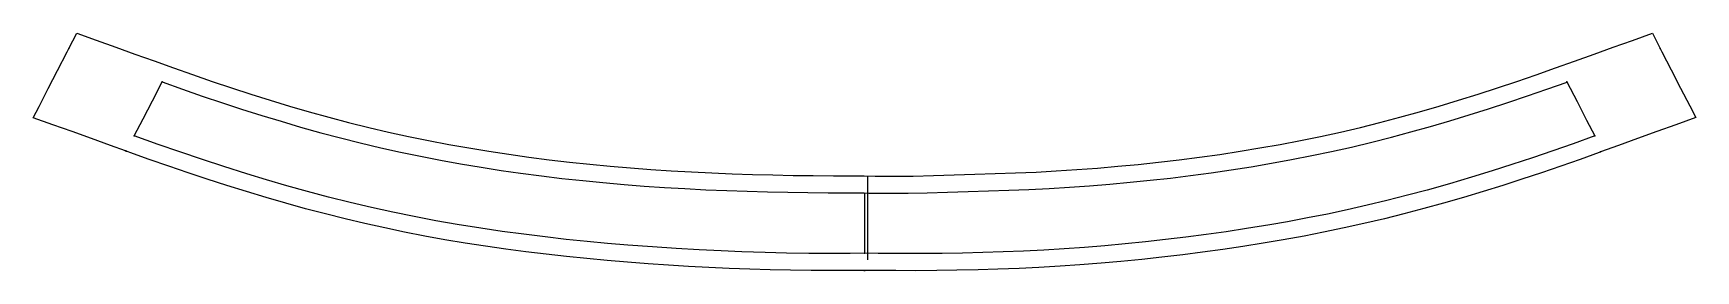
# Model space of a CAD drawing. Extents: x -3344 to -2105, y -203 to -26.
import ezdxf

# ---------------------------------------------------------------- set-up
doc = ezdxf.new("R2010")
doc.units = 0
for name, color, linetype in [('1', 1, 'Continuous'), ('14', 3, 'Continuous'), ('4', 2, 'Continuous'), ('7', 7, 'Continuous'), ('8', 6, 'Continuous')]:
    doc.layers.add(name, color=color, linetype=linetype)

msp = doc.modelspace()

# ---------------------------------------------------------------- linework, layer by layer
at = {"layer": '1'}
msp.add_lwpolyline([(-2724.398804, -202.383537), (-2724.256287, -202.381897), (-2733.86021, -202.491844), (-2748.99065, -202.56644), (-2764.21297, -202.484393), (-2779.577187, -202.259436), (-2794.795726, -201.915039), (-2809.993585, -201.458209), (-2825.205574, -200.890954), (-2840.397412, -200.211079), (-2855.599031, -199.414387), (-2870.635883, -198.51118), (-2885.823595, -197.480998), (-2901.22468, -196.311013), (-2916.393342, -195.03063), (-2931.547859, -193.619638), (-2946.691595, -192.072613), (-2961.768906, -190.389818), (-2976.880305, -188.553229), (-2991.936717, -186.565338), (-3007.005718, -184.408381), (-3022.181004, -182.055799), (-3037.19434, -179.539717), (-3052.320935, -176.806942), (-3067.264713, -173.90598), (-3082.05946, -170.833949), (-3096.922417, -167.543351), (-3111.573373, -164.091104), (-3126.340973, -160.396728), (-3141.071465, -156.504315), (-3155.739708, -152.433199), (-3170.573078, -148.131684), (-3185.14828, -143.739933), (-3199.938478, -139.138608), (-3214.437069, -134.499547), (-3228.771099, -129.764838), (-3243.175003, -124.840386), (-3257.770772, -119.713825), (-3272.105711, -114.592047), (-3274.727478, -113.648729), (-3275.426941, -113.398438), (-3286.483667, -109.419002), (-3300.80885, -104.270048), (-3315.233684, -99.090447), (-3329.441659, -93.985895), (-3344.159851, -88.694639), (-3339.862317, -80.350993), (-3333.017704, -67.062291), (-3326.01287, -53.462626), (-3318.903647, -39.66021), (-3317.652588, -37.231374), (-3311.782227, -25.833986), (-3297.174646, -31.042106), (-3282.671814, -36.210197), (-3268.39067, -41.297874), (-3254.112397, -46.393716), (-3239.622021, -51.573289), (-3225.329334, -56.628827), (-3210.844171, -61.630004), (-3196.467418, -66.441571), (-3181.891805, -71.150559), (-3167.420309, -75.669495), (-3153.032208, -80.019288), (-3138.476078, -84.257092), (-3123.67576, -88.373782), (-3109.016957, -92.242677), (-3094.076395, -95.959306), (-3079.312496, -99.405565), (-3064.380637, -102.665204), (-3049.525342, -105.693344), (-3034.362677, -108.575318), (-3019.433671, -111.215441), (-3004.608539, -113.650533), (-2989.620135, -115.929343), (-2974.560632, -118.039098), (-2959.523477, -119.971059), (-2944.281523, -121.756512), (-2929.205618, -123.357323), (-2914.106036, -124.801735), (-2899.000419, -126.091169), (-2883.627057, -127.246956), (-2868.498717, -128.235816), (-2853.474762, -129.079016), (-2838.331383, -129.799839), (-2823.021676, -130.409839), (-2807.869442, -130.910449), (-2792.868758, -131.317578), (-2777.711645, -131.636828), (-2762.606831, -131.855189), (-2747.446903, -131.97976), (-2732.217264, -132.02501), (-2724.60083, -132.026234), (-2716.371125, -132.190496), (-2701.460946, -132.316975), (-2688.251129, -132.213109), (-2672.934976, -131.814984), (-2657.620174, -131.274875), (-2642.262257, -130.772738), (-2626.945223, -130.356585), (-2611.85522, -129.870337), (-2596.547174, -129.196371), (-2581.403985, -128.355767), (-2566.1146, -127.344573), (-2550.827299, -126.182442), (-2535.560234, -124.876504), (-2520.438754, -123.437297), (-2505.200258, -121.831798), (-2489.745157, -120.03), (-2474.546812, -118.080289), (-2459.569193, -115.985307), (-2444.419724, -113.686411), (-2429.603933, -111.255575), (-2414.514904, -108.588263), (-2399.386997, -105.714878), (-2384.372541, -102.65566), (-2369.653556, -99.442643), (-2354.731366, -95.960655), (-2340.095989, -92.322112), (-2325.279189, -88.416236), (-2310.65881, -84.352137), (-2295.946071, -80.071091), (-2281.456192, -75.691782), (-2266.831289, -71.120133), (-2252.491852, -66.493107), (-2237.957231, -61.641993), (-2223.654727, -56.692958), (-2209.212362, -51.573776), (-2195.036011, -46.516995), (-2180.53336, -41.344959), (-2166.204396, -36.236144), (-2151.757209, -31.086315), (-2137.020111, -25.834379), (-2131.151123, -37.229099), (-2129.92209, -39.615266), (-2122.99078, -53.072381), (-2115.993178, -66.658135), (-2109.137118, -79.96915), (-2104.681396, -88.619957), (-2119.48542, -93.958161), (-2133.639973, -99.059456), (-2148.001224, -104.233502), (-2162.274102, -109.383496), (-2175.629425, -114.21031), (-2176.630352, -114.57141), (-2190.947942, -119.705884), (-2205.347269, -124.773822), (-2219.789693, -129.716993), (-2234.312202, -134.518174), (-2248.615892, -139.099511), (-2263.190732, -143.638064), (-2277.80638, -148.04276), (-2292.646925, -152.342487), (-2307.357965, -156.418032), (-2322.253413, -160.342598), (-2336.772099, -163.961182), (-2352.114065, -167.556618), (-2366.683531, -170.765036), (-2382.114008, -173.959113), (-2396.747837, -176.80331), (-2412.250059, -179.628171), (-2427.238695, -182.183936), (-2442.313341, -184.587742), (-2457.268762, -186.810784), (-2472.390566, -188.89737), (-2487.15011, -190.780648), (-2502.800443, -192.615385), (-2517.592468, -194.198823), (-2533.276274, -195.720685), (-2548.093039, -197.012589), (-2563.80336, -198.230429), (-2578.636709, -199.23918), (-2594.367153, -200.161779), (-2609.208327, -200.895675), (-2624.952947, -201.53181), (-2639.792558, -201.999492), (-2655.545889, -202.358105), (-2670.374236, -202.566721), (-2686.131396, -202.653921), (-2700.978238, -202.61883), (-2716.452487, -202.482162), (-2724.559326, -202.381516)], close=True, dxfattribs=at)
at = {"layer": '14'}
msp.add_lwpolyline([(-2724.40155, -189.682217), (-2724.40155, -189.682217), (-2735.160325, -189.829854), (-2750.037895, -189.869281), (-2765.935727, -189.758599), (-2782.464488, -189.497099), (-2798.392506, -189.112611), (-2815.791638, -188.54835), (-2831.309472, -187.919093), (-2847.66316, -187.126685), (-2864.768307, -186.153708), (-2882.540492, -184.982751), (-2900.895296, -183.596398), (-2915.941899, -182.320529), (-2931.264124, -180.886745), (-2946.818748, -179.286132), (-2962.562547, -177.509773), (-2978.452297, -175.548753), (-2994.444774, -173.394155), (-3010.496754, -171.037064), (-3028.082931, -168.214556), (-3044.127433, -165.405843), (-3060.137724, -162.37403), (-3076.107129, -159.116587), (-3092.028991, -155.630982), (-3107.896655, -151.914682), (-3123.912366, -147.911272), (-3139.625694, -143.7363), (-3155.118487, -139.401631), (-3170.239709, -134.982342), (-3184.838372, -130.55349), (-3202.121757, -125.11835), (-3218.057683, -119.932194), (-3234.98684, -114.243906), (-3251.06832, -108.665581), (-3268.858643, -102.254658), (-3268.858643, -102.254658), (-3268.858643, -102.254658), (-3262.326603, -89.572806), (-3255.368195, -76.063147), (-3248.130493, -62.011218), (-3248.130493, -62.011218), (-3232.953407, -67.420847), (-3218.168021, -72.561795), (-3203.153441, -77.614723), (-3188.782435, -82.27845), (-3173.859409, -86.968399), (-3159.406552, -91.371645), (-3144.909941, -95.628408), (-3129.744013, -99.884096), (-3115.143776, -103.776156), (-3100.492604, -107.471002), (-3085.061541, -111.124984), (-3070.309347, -114.389407), (-3055.513828, -117.451433), (-3040.461638, -120.36184), (-3025.592355, -123.042153), (-3010.309453, -125.601711), (-2995.379025, -127.917152), (-2980.972442, -129.983543), (-2965.111902, -132.073953), (-2950.111159, -133.878204), (-2934.464655, -135.586273), (-2919.428573, -137.06571), (-2903.645007, -138.453808), (-2888.581305, -139.625719), (-2873.507741, -140.651595), (-2858.487908, -141.531263), (-2842.647795, -142.318845), (-2827.095559, -142.967901), (-2812.002562, -143.491582), (-2796.758774, -143.922868), (-2781.6935, -144.258767), (-2766.559757, -144.509549), (-2751.576703, -144.673161), (-2736.541849, -144.748328), (-2724.755554, -144.725609), (-2721.19881, -144.806958), (-2706.221563, -145.001171), (-2691.793364, -144.966457), (-2677.686012, -144.662365), (-2662.607756, -144.145234), (-2647.034379, -143.620941), (-2631.953543, -143.204934), (-2616.87426, -142.75772), (-2601.830705, -142.161697), (-2586.762901, -141.392721), (-2571.703343, -140.462058), (-2556.653452, -139.379942), (-2541.471504, -138.14431), (-2526.445726, -136.784759), (-2511.434596, -135.280715), (-2496.401629, -133.614641), (-2481.425864, -131.788088), (-2466.047669, -129.736553), (-2451.117165, -127.570843), (-2436.212875, -125.23206), (-2420.864392, -122.631995), (-2406.022121, -119.926613), (-2390.905407, -116.971937), (-2376.138188, -113.882758), (-2361.414991, -110.590107), (-2346.172904, -106.945572), (-2331.550541, -103.22693), (-2316.979029, -99.313193), (-2302.410954, -95.201408), (-2287.940289, -90.934867), (-2273.512575, -86.524836), (-2259.17827, -82.009441), (-2244.830993, -77.344368), (-2230.07528, -72.370008), (-2215.714659, -67.373554), (-2200.617676, -62.116504), (-2200.671844, -62.011237), (-2193.153951, -76.607296), (-2186.034861, -90.428979), (-2179.943848, -102.254658), (-2179.943848, -102.254658), (-2196.072104, -108.09464), (-2211.187936, -113.371242), (-2226.443128, -118.538854), (-2241.826533, -123.595205), (-2256.457371, -128.25806), (-2271.977502, -133.041868), (-2288.193179, -137.849577), (-2304.91057, -142.58411), (-2319.492191, -146.510466), (-2334.90151, -150.430801), (-2349.650474, -153.959275), (-2364.449642, -157.29002), (-2379.294578, -160.430128), (-2394.180903, -163.386702), (-2409.10418, -166.166833), (-2422.237379, -168.468546), (-2439.718039, -171.331089), (-2454.730181, -173.610509), (-2469.766854, -175.731356), (-2484.826059, -177.695715), (-2499.905912, -179.505684), (-2515.004531, -181.163362), (-2530.119917, -182.670835), (-2545.250187, -184.030201), (-2560.393456, -185.243557), (-2575.547728, -186.312991), (-2590.711118, -187.2406), (-2605.881743, -188.028481), (-2621.057605, -188.678723), (-2636.236821, -189.193423), (-2651.417506, -189.574676), (-2666.597664, -189.824573), (-2681.775409, -189.945211), (-2698.670625, -189.93131), (-2714.261647, -189.807691), (-2724.40155, -189.682217)], close=True, dxfattribs=at)
at = {"layer": '4'}
for p in [(-3317.652588, -37.231374), (-2131.151123, -37.229099), (-3248.130493, -62.011218), (-2200.671844, -62.011237), (-3268.858643, -102.254658), (-3268.858643, -102.254658), (-2179.943848, -102.254658), (-3275.426941, -113.398438), (-3274.727478, -113.648729), (-2175.629425, -114.21031), (-2724.40155, -189.682217), (-2724.40155, -189.682217), (-2724.559326, -202.381516), (-2724.256287, -202.381897)]:
    msp.add_point(p, dxfattribs=at)
at = {"layer": '7'}
msp.add_line((-2722.257385, -132.500181), (-2722.257385, -194.629478), dxfattribs=at)
at = {"layer": '8'}
msp.add_lwpolyline([(-2724.40155, -144.700527), (-2724.40155, -160.433212), (-2724.40155, -175.449128), (-2724.40155, -189.682217)], dxfattribs=at)

doc.saveas('drawing.dxf')
